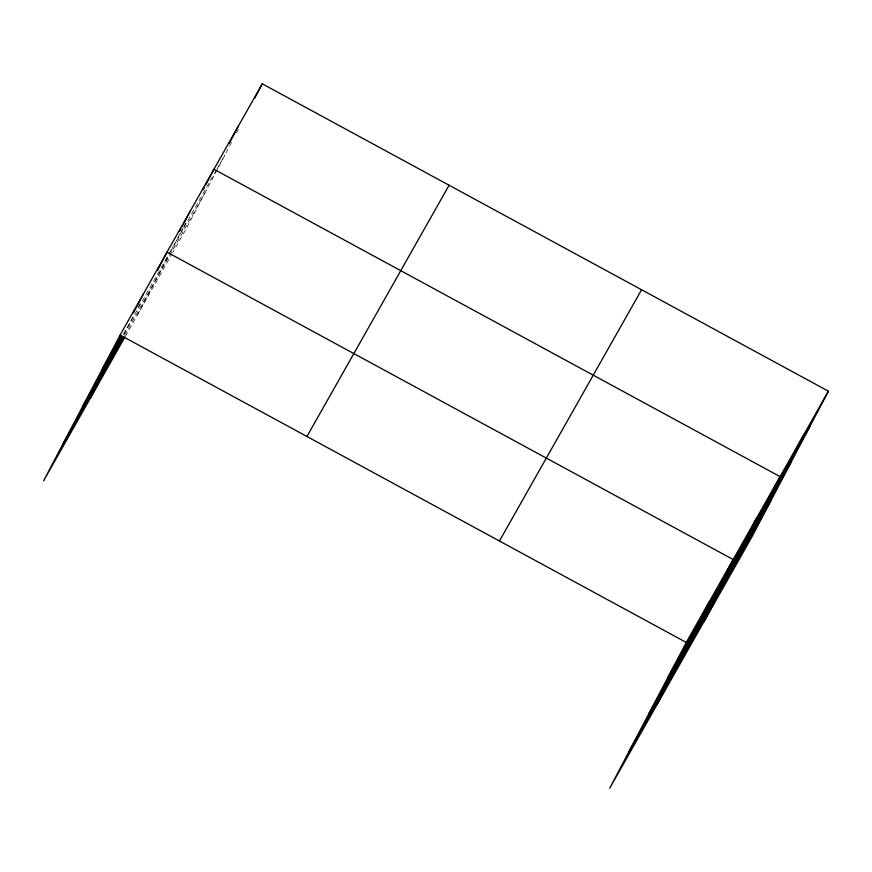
<?xml version="1.0" encoding="UTF-8"?>
<svg xmlns="http://www.w3.org/2000/svg" width="872" height="872" viewBox="0 0 872 872"><rect width="100%" height="100%" fill="white"/><g stroke="black" fill="none" stroke-linecap="round" stroke-linejoin="round"><path stroke-width="0.65" stroke-dasharray="4.36 3.27" d="M123.933 334.238L134.452 314.203M138.168 307.129L140.021 303.587M137.416 314.988L170.214 252.509M170.836 251.332L183.218 227.756M183.829 226.578L185.692 223.036M231.549 142.332L185.747 229.565L172.689 252.651M236.497 132.893L238.361 129.35M123.464 334.303L168.361 254.94M169.026 253.763L216.245 170.312M216.899 169.157L224.736 155.314M124.456 335.262L204.953 192.985M125.35 336.309L172.035 253.806"/><path stroke-width="1.31" d="M828.4 391.19L686.253 642.435L609.735 788.19L751.882 536.945L828.4 391.19L262.265 83.81L120.118 335.055L43.6 480.81L124.685 337.486M133.46 312.874L143.575 293.602M90.514 397.894L122.69 336.592M157.549 270.211L167.032 252.15L733.156 559.53L656.638 705.274M179.73 231.167L180.995 228.758M182.259 226.349L190.488 210.686M203.187 189.704L204.451 187.295M205.716 184.886L213.934 169.233L780.069 476.613L703.551 622.368M229.249 143.379L238.1 126.527M254.679 98.264L262.265 83.81M691.365 635.906L709.71 600.982M738.279 553.001L756.613 518.077M785.901 468.831L804.235 433.907M101.784 369.979L121.219 335.633M82.578 406.548L122.124 336.668M62.806 444.23L123.78 336.45M306.944 436.49L449.091 185.245M499.427 541L641.574 289.755M667.919 677.359L810.066 426.125M648.714 713.939L790.86 462.694M628.93 751.62L771.077 500.375M120.118 335.055L686.253 642.435"/></g></svg>
